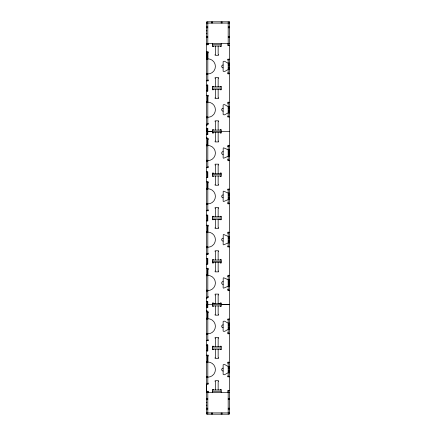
<?xml version="1.0" encoding="UTF-8"?>
<svg xmlns="http://www.w3.org/2000/svg" width="436" height="436" viewBox="0 0 436 436"><rect width="100%" height="100%" fill="white"/><g stroke="black" fill="none" stroke-linecap="round" stroke-linejoin="round"><path stroke-width="0.65" d="M206.522 53.563L206.522 51.971L208.255 51.971L208.255 52.838L207.819 52.838L207.819 58.833A7.581 7.581 0 0 1 215.4 66.408A7.581 7.581 0 0 1 207.819 73.989M206.522 51.971L206.522 58.326L207.819 58.326M207.825 43.453L207.819 44.755L207.819 21.8M228.181 43.453L227.745 45.404L229.478 45.404M207.819 134.293L207.819 128.489L207.498 128.168L207.171 128.489L207.171 134.272C207.498 135.4 208.948 133.144 206.522 134.266M207.819 90.955L207.498 91.277L207.171 90.955L207.171 85.178L207.498 84.856L207.819 85.178L207.819 90.955L207.171 90.955M207.819 307.511L207.498 307.832L207.171 307.511L207.171 301.734L207.498 301.418L207.819 301.723L207.819 307.511L206.522 307.511M207.171 345.045L207.498 344.723L207.819 345.045L207.819 350.822L207.498 351.144L207.171 350.822L207.171 345.045L207.819 345.045M221.177 304.633L229.478 304.617L206.522 304.622M206.522 22.449L206.849 22.449M229.151 22.449L229.478 22.449M206.522 23.097L229.478 23.097M206.522 26.923L207.819 26.923M228.181 26.923L229.478 26.923M206.522 27.79L207.819 27.79M228.181 27.79L229.478 27.79M206.522 30.825L206.958 30.825M206.522 33.419L206.958 33.419M206.522 36.455L207.819 36.455M228.181 36.455L229.478 36.455M206.522 37.322L207.819 37.322M228.181 37.322L229.478 37.322M206.522 43.453L229.478 43.453M207.819 43.889L208.255 43.889L208.255 44.755L206.522 44.755M212.512 44.755L221.177 44.755M212.512 46.053L221.177 46.053M206.522 59.192L207.819 59.192M229.478 59.192L227.745 59.192L227.745 60.059L228.181 60.059M228.181 63.16L229.478 63.16C227.396 64.206 224.551 59.836 223.123 61.634L223.123 71.188C224.551 72.981 227.396 68.616 229.478 69.656M228.181 64.027L229.478 64.027M228.181 64.893L229.478 64.893M228.181 65.76L229.478 65.76M228.181 67.062L229.478 67.062M228.181 67.929L229.478 67.929M228.181 68.79L229.478 68.79M228.181 72.763L227.745 72.763L227.745 73.63L229.478 73.63M206.522 73.63L207.819 73.63M206.522 74.496L207.819 74.496M207.819 79.979L208.255 79.979L208.255 80.845L206.522 80.845M206.522 85.178L207.819 85.178M212.512 86.764L221.177 86.764M212.512 88.067L221.177 88.067M212.512 89.364L221.177 89.364M206.522 90.955L206.849 90.955M206.522 95.282L208.255 95.282L208.255 96.149L207.819 96.149L207.819 102.144A7.581 7.581 0 0 1 215.4 109.719A7.581 7.581 0 0 1 207.819 117.3M206.522 101.637L207.819 101.637M206.522 102.504L207.819 102.504M229.478 102.504L227.745 102.504L227.745 103.37L228.181 103.37M229.478 106.471C227.396 107.518 224.551 103.147 223.123 104.945L223.123 114.499C224.551 116.292 227.396 111.927 229.478 112.968M228.181 107.338L229.478 107.338M228.181 108.204L229.478 108.204M228.181 109.071L229.478 109.071M228.181 110.373L229.478 110.373M228.181 111.24L229.478 111.24M228.181 112.106L229.478 112.106M228.181 116.074L227.745 116.074L227.745 116.941L229.478 116.941M206.522 116.941L207.819 116.941M206.522 117.807L207.819 117.807M207.819 123.29L208.255 123.29L208.255 124.156L206.522 124.156M206.522 125.023L206.849 125.023M206.522 125.628L207.171 125.628M206.522 128.489L207.819 128.489M206.522 130.081L206.958 130.081M212.512 130.081L221.177 130.081M206.522 131.378L221.177 131.378M206.522 131.383L207.171 131.383M207.819 131.383L212.512 131.383M221.177 131.383L229.478 131.383M212.512 132.675L221.177 132.675M206.522 137.727L207.171 137.727M206.522 138.594L208.255 138.604L208.255 139.471L207.819 139.471L207.819 145.46A7.581 7.581 0 0 1 215.4 153.041A7.581 7.581 0 0 1 207.819 160.622M206.522 144.948L207.819 144.948M206.522 145.815L207.819 145.815M228.181 145.815L229.478 145.815M229.478 145.82L227.745 145.82L227.745 146.687L228.181 146.687M229.478 149.782L228.181 149.782L223.706 147.853L223.199 148.022L223.139 157.93L223.679 158.235L228.181 156.29L229.478 156.279M228.181 150.649L229.478 150.649M228.181 151.515L229.478 151.515M228.181 152.382L229.478 152.382M228.181 153.679L229.478 153.679M228.181 154.546L229.478 154.546M228.181 155.412L229.478 155.412M228.181 159.396L227.745 159.396L227.745 160.257L229.478 160.257M206.522 160.252L207.819 160.252M206.522 161.118L207.819 161.118M207.819 166.612L208.255 166.612L208.255 167.479L206.522 167.468M206.522 171.8L207.819 171.8L207.819 177.583L206.522 177.577M212.512 173.386L221.177 173.386M212.512 174.689L221.177 174.689M212.512 175.986L221.177 175.986M206.522 181.905L208.255 181.916L208.255 182.782L207.819 182.782L207.819 188.772A7.581 7.581 0 0 1 215.4 196.353A7.581 7.581 0 0 1 207.819 203.934M206.522 188.259L207.819 188.259M206.522 189.126L207.819 189.126M229.478 189.131L227.745 189.131L227.745 189.998L228.181 189.998M228.181 193.094L229.478 193.094M228.181 193.96L229.478 193.96M228.181 194.827L229.478 194.827M228.181 195.693L229.478 195.693M228.181 196.99L229.478 196.99M228.181 197.857L229.478 197.857M228.181 198.723L229.478 198.723M229.478 199.59L228.181 199.59L223.679 201.546L223.139 201.241L223.183 191.355L223.706 191.164L228.181 193.104M228.181 202.707L227.745 202.707L227.745 203.568L229.478 203.568M206.522 203.563L207.819 203.563M206.522 204.43L207.819 204.43M207.819 209.923L208.255 209.923L208.255 210.79L206.522 210.779M206.522 215.112L207.819 215.112L207.819 220.894M212.512 216.697L221.177 216.697M212.512 218L221.177 218M212.512 219.297L221.177 219.297M206.522 220.889L207.819 220.889M206.522 225.216L208.255 225.227L208.255 226.093L207.819 226.093L207.819 232.083A7.581 7.581 0 0 1 215.4 239.664A7.581 7.581 0 0 1 207.819 247.245M206.522 231.571L207.819 231.571M206.522 232.437L207.819 232.437M229.478 232.437L227.745 232.443L227.745 233.309L228.181 233.309M229.478 236.405L228.181 236.405L223.728 234.486L223.232 234.595L223.139 244.552L223.679 244.858L228.181 242.912L229.478 242.901M228.181 237.271L229.478 237.271M228.181 238.138L229.478 238.138M228.181 239.004L229.478 239.004M228.181 240.307L229.478 240.307M228.181 241.168L229.478 241.168M228.181 242.035L229.478 242.035M228.181 246.018L227.745 246.018L227.745 246.885L229.478 246.874M206.522 246.874L207.819 246.874M206.522 247.741L207.819 247.741M207.819 253.234L208.255 253.234L208.255 254.101L206.522 254.101L207.819 254.09M206.522 258.423L207.819 258.423L207.819 264.205L206.522 264.2M212.512 260.009L221.177 260.009M212.512 261.311L221.177 261.311M212.512 262.608L221.177 262.608M207.819 268.527L206.522 268.527L208.255 268.538L208.255 269.404L207.819 269.404L207.819 275.394A7.581 7.581 0 0 1 215.4 282.975A7.581 7.581 0 0 1 207.819 290.556M206.522 274.882L207.819 274.882M206.522 275.748L207.819 275.748M229.478 275.748L227.745 275.759L227.745 276.62L228.181 276.62M229.478 279.716L228.181 279.716L223.728 277.797L223.216 277.934L223.139 287.869L223.679 288.169L228.181 286.223L229.478 286.212M228.181 280.582L229.478 280.582M228.181 281.449L229.478 281.449M228.181 282.315L229.478 282.315M228.181 283.618L229.478 283.618M228.181 284.479L229.478 284.479M228.181 285.346L229.478 285.346M228.181 289.33L227.745 289.33L227.745 290.196L229.478 290.185M206.522 290.185L207.819 290.185M206.522 291.052L207.819 291.052M207.819 296.545L208.255 296.545L208.255 297.412L206.522 297.401M206.522 298.268L207.171 298.268M206.522 301.734L207.819 301.734M212.512 303.32L221.177 303.32M206.522 305.919L206.958 305.919M212.512 305.919L221.177 305.919M206.522 310.372L207.171 310.372M206.522 310.977L206.849 310.977M206.522 311.844L208.255 311.844L208.255 312.71L207.819 312.71L207.819 318.7A7.581 7.581 0 0 1 215.4 326.281A7.581 7.581 0 0 1 207.819 333.856M206.522 318.193L207.819 318.193M206.522 319.059L207.819 319.059M229.478 319.059L227.745 319.059L227.745 319.926L228.181 319.926M229.478 323.032C227.396 324.073 224.551 319.708 223.123 321.501L223.123 331.055C224.551 332.853 227.396 328.482 229.478 329.529M228.181 323.894L229.478 323.894M228.181 324.76L229.478 324.76M228.181 325.627L229.478 325.627M228.181 326.929L229.478 326.929M228.181 327.796L229.478 327.796M228.181 328.662L229.478 328.662M228.181 332.63L227.745 332.63L227.745 333.496L229.478 333.496M206.522 333.496L207.819 333.496M206.522 334.363L207.819 334.363M207.819 339.851L208.255 339.851L208.255 340.718L206.522 340.718M206.522 345.045L206.849 345.045M212.512 346.636L221.177 346.636M212.512 347.933L221.177 347.933M212.512 349.236L221.177 349.236M206.522 350.822L207.819 350.822M206.522 355.155L208.255 355.155L208.255 356.021L207.819 356.021L207.819 362.011A7.581 7.581 0 0 1 215.4 369.592A7.581 7.581 0 0 1 207.819 377.167M206.522 361.504L207.819 361.504M206.522 362.37L207.819 362.37M229.478 362.37L227.745 362.37L227.745 363.237L228.181 363.237M229.478 366.344C227.396 367.385 224.551 363.019 223.123 364.812L223.123 374.366C224.551 376.164 227.396 371.794 229.478 372.84M228.181 367.21L229.478 367.21M228.181 368.071L229.478 368.071M228.181 368.938L229.478 368.938M228.181 370.24L229.478 370.24M228.181 371.107L229.478 371.107M228.181 371.973L229.478 371.973M228.181 375.941L227.745 375.941L227.745 376.808L229.478 376.808M206.522 376.808L207.819 376.808M206.522 377.674L207.819 377.674M207.819 383.162L208.255 383.162L208.255 384.029L206.522 384.029L206.522 391.245L208.255 391.245L208.255 392.111L207.819 392.111M212.512 389.948L221.177 389.948M229.478 390.596L227.745 390.596L228.181 392.547M212.512 391.245L221.177 391.245M206.522 392.547L229.478 392.547M206.522 398.678L207.819 398.678M228.181 398.678L229.478 398.678M206.522 399.545L207.819 399.545M228.181 399.545L229.478 399.545M206.522 402.581L206.958 402.581M206.522 405.175L206.958 405.175M206.522 408.21L207.819 408.21M228.181 408.21L229.478 408.21M206.522 409.077L207.819 409.077M228.181 409.077L229.478 409.077M206.522 412.903L229.478 412.903M206.522 413.551L206.849 413.551M229.151 413.551L229.478 413.551M207.825 392.547L207.819 391.245L207.819 414.2M228.181 21.8L228.181 45.404M228.181 59.192L228.181 74.202M228.181 101.931L228.181 116.941M228.181 145.237L228.181 160.824M228.181 189.126L228.181 204.135M228.181 231.859L228.181 246.874M228.181 275.171L228.181 290.757M228.181 319.059L228.181 334.069M228.181 361.798L228.181 376.808M228.181 390.596L228.181 414.2M222.044 21.8L222.044 23.097M222.044 412.903L222.044 414.2M221.177 21.8L221.177 23.097M221.177 43.453L221.177 46.489L220.311 46.489L220.311 46.053M221.177 392.547L221.177 389.512L220.311 389.512L220.311 389.948M221.177 412.903L221.177 414.2M220.311 86.764L220.311 86.333L221.177 86.333L221.177 89.8L220.311 89.8L220.311 89.364M220.311 130.081L220.311 129.645L221.177 129.645L221.177 133.116L220.311 133.116L220.311 132.686M220.311 173.397L220.311 172.967L221.177 172.967L221.177 176.427L220.311 176.427L220.311 175.997M220.311 216.708L220.311 216.278L221.177 216.278L221.177 219.739L220.311 219.739L220.311 219.308L218.142 219.308L218.142 227.679L218.578 227.679L218.578 228.546L215.112 228.546L215.112 227.679L215.548 227.679L215.548 219.308L213.378 219.308L213.378 219.739L212.512 219.739L212.512 216.278L213.378 216.278L213.378 216.708M220.311 260.02L220.311 259.589L221.177 259.589L221.177 263.05L220.311 263.05L220.311 262.619M220.311 305.919L220.311 306.355L221.177 306.355L221.177 302.9L220.311 302.9L220.311 303.331L218.142 303.331L218.142 294.959L218.578 294.959L218.578 294.093L215.112 294.093L215.112 294.959L215.548 294.959L215.548 303.331L213.378 303.331L213.378 302.9L212.512 302.9L212.512 306.355L213.378 306.355L213.378 305.919M220.311 346.636L220.311 346.2L221.177 346.2L221.177 349.667L220.311 349.667L220.311 349.236M218.147 46.053L218.147 54.429L218.578 54.429L218.578 55.296L215.112 55.296L215.112 54.429L215.548 54.429L215.548 46.053M218.142 86.764L218.142 78.393L218.578 78.393L218.578 77.526L215.112 77.526L215.112 78.393L215.548 78.393L215.548 86.764M218.142 89.364L218.142 97.74L218.578 97.74L218.578 98.607L215.112 98.607L215.112 97.74L215.548 97.74L215.548 89.364M218.142 130.081L218.142 121.704L218.578 121.704L218.578 120.837L215.112 120.837L215.112 121.704L215.548 121.704L215.548 130.081M218.142 132.686L218.142 141.057L218.578 141.057L218.578 141.923L215.112 141.923L215.112 141.057L215.548 141.057L215.548 132.686M218.142 173.397L218.142 165.026L218.578 165.026L218.578 164.159L215.112 164.159L215.112 165.026L215.548 165.026L215.548 173.397M218.142 175.997L218.142 184.368L218.578 184.368L218.578 185.235L215.112 185.235L215.112 184.368L215.548 184.368L215.548 175.997M218.142 216.708L218.142 208.337L218.578 208.337L218.578 207.471L215.112 207.471L215.112 208.337L215.548 208.337L215.548 216.708M218.142 260.02L218.142 251.648L218.578 251.648L218.578 250.782L215.112 250.782L215.112 251.648L215.548 251.648L215.548 260.02M218.142 262.619L218.142 270.99L218.578 270.99L218.578 271.857L215.112 271.857L215.112 270.99L215.548 270.99L215.548 262.619M218.142 305.919L218.142 314.296L218.578 314.296L218.578 315.163L215.112 315.163L215.112 314.296L215.548 314.296L215.548 305.919M218.142 346.636L218.142 338.26L218.578 338.26L218.578 337.393L215.112 337.393L215.112 338.26L215.548 338.26L215.548 346.636M218.142 349.236L218.142 357.607L218.578 357.607L218.578 358.474L215.112 358.474L215.112 357.607L215.548 357.607L215.548 349.236M218.147 389.948L218.147 381.571L218.578 381.571L218.578 380.704L215.112 380.704L215.112 381.571L215.548 381.571L215.548 389.948M213.378 46.053L213.378 46.489L212.512 46.489L212.512 43.453M213.378 86.764L213.378 86.333L212.512 86.333L212.512 89.8L213.378 89.8L213.378 89.364M213.378 130.081L213.378 129.645L212.512 129.645L212.512 133.116L213.378 133.116L213.378 132.686M213.378 173.397L213.378 172.967L212.512 172.967L212.512 176.427L213.378 176.427L213.378 175.997M213.378 260.02L213.378 259.589L212.512 259.589L212.512 263.05L213.378 263.05L213.378 262.619M213.378 346.636L213.378 346.2L212.512 346.2L212.512 349.667L213.378 349.667L213.378 349.236M213.378 389.948L213.378 389.512L212.512 389.512L212.512 392.547M212.512 21.8L212.512 23.097M212.512 412.903L212.512 414.2M211.645 21.8L211.645 23.097M211.645 412.903L211.645 414.2M207.819 51.552L207.819 80.845M207.819 95.282L207.819 124.592M207.819 138.163L207.819 167.904M207.819 181.474L207.819 210.779M207.819 225.216L207.819 254.526M207.819 268.096L207.819 297.837M207.819 311.408L207.819 340.718M207.819 355.155L207.819 384.448M207.171 171.8L207.171 177.583M207.171 215.112L207.171 220.894M207.171 258.423L207.171 264.205M223.123 241.108A1.444 1.444 0 0 1 221.679 239.664A1.444 1.444 0 0 1 223.123 238.22M223.123 197.797A1.444 1.444 0 0 1 221.679 196.353A1.444 1.444 0 0 1 223.123 194.908M223.123 284.419A1.444 1.444 0 0 1 221.679 282.975A1.444 1.444 0 0 1 223.123 281.531M223.123 154.486A1.444 1.444 0 0 1 221.679 153.041A1.444 1.444 0 0 1 223.123 151.597M223.123 327.719A1.444 1.444 0 0 1 221.679 326.281A1.444 1.444 0 0 1 223.123 324.836M223.123 371.036A1.444 1.444 0 0 1 221.679 369.592A1.444 1.444 0 0 1 223.123 368.148M223.123 111.164A1.444 1.444 0 0 1 221.679 109.719A1.444 1.444 0 0 1 223.123 108.281M223.123 67.853A1.444 1.444 0 0 1 221.679 66.408A1.444 1.444 0 0 1 223.123 64.964M229.478 21.8L206.522 21.8L206.522 414.2L229.478 414.2L229.478 21.8"/></g></svg>
